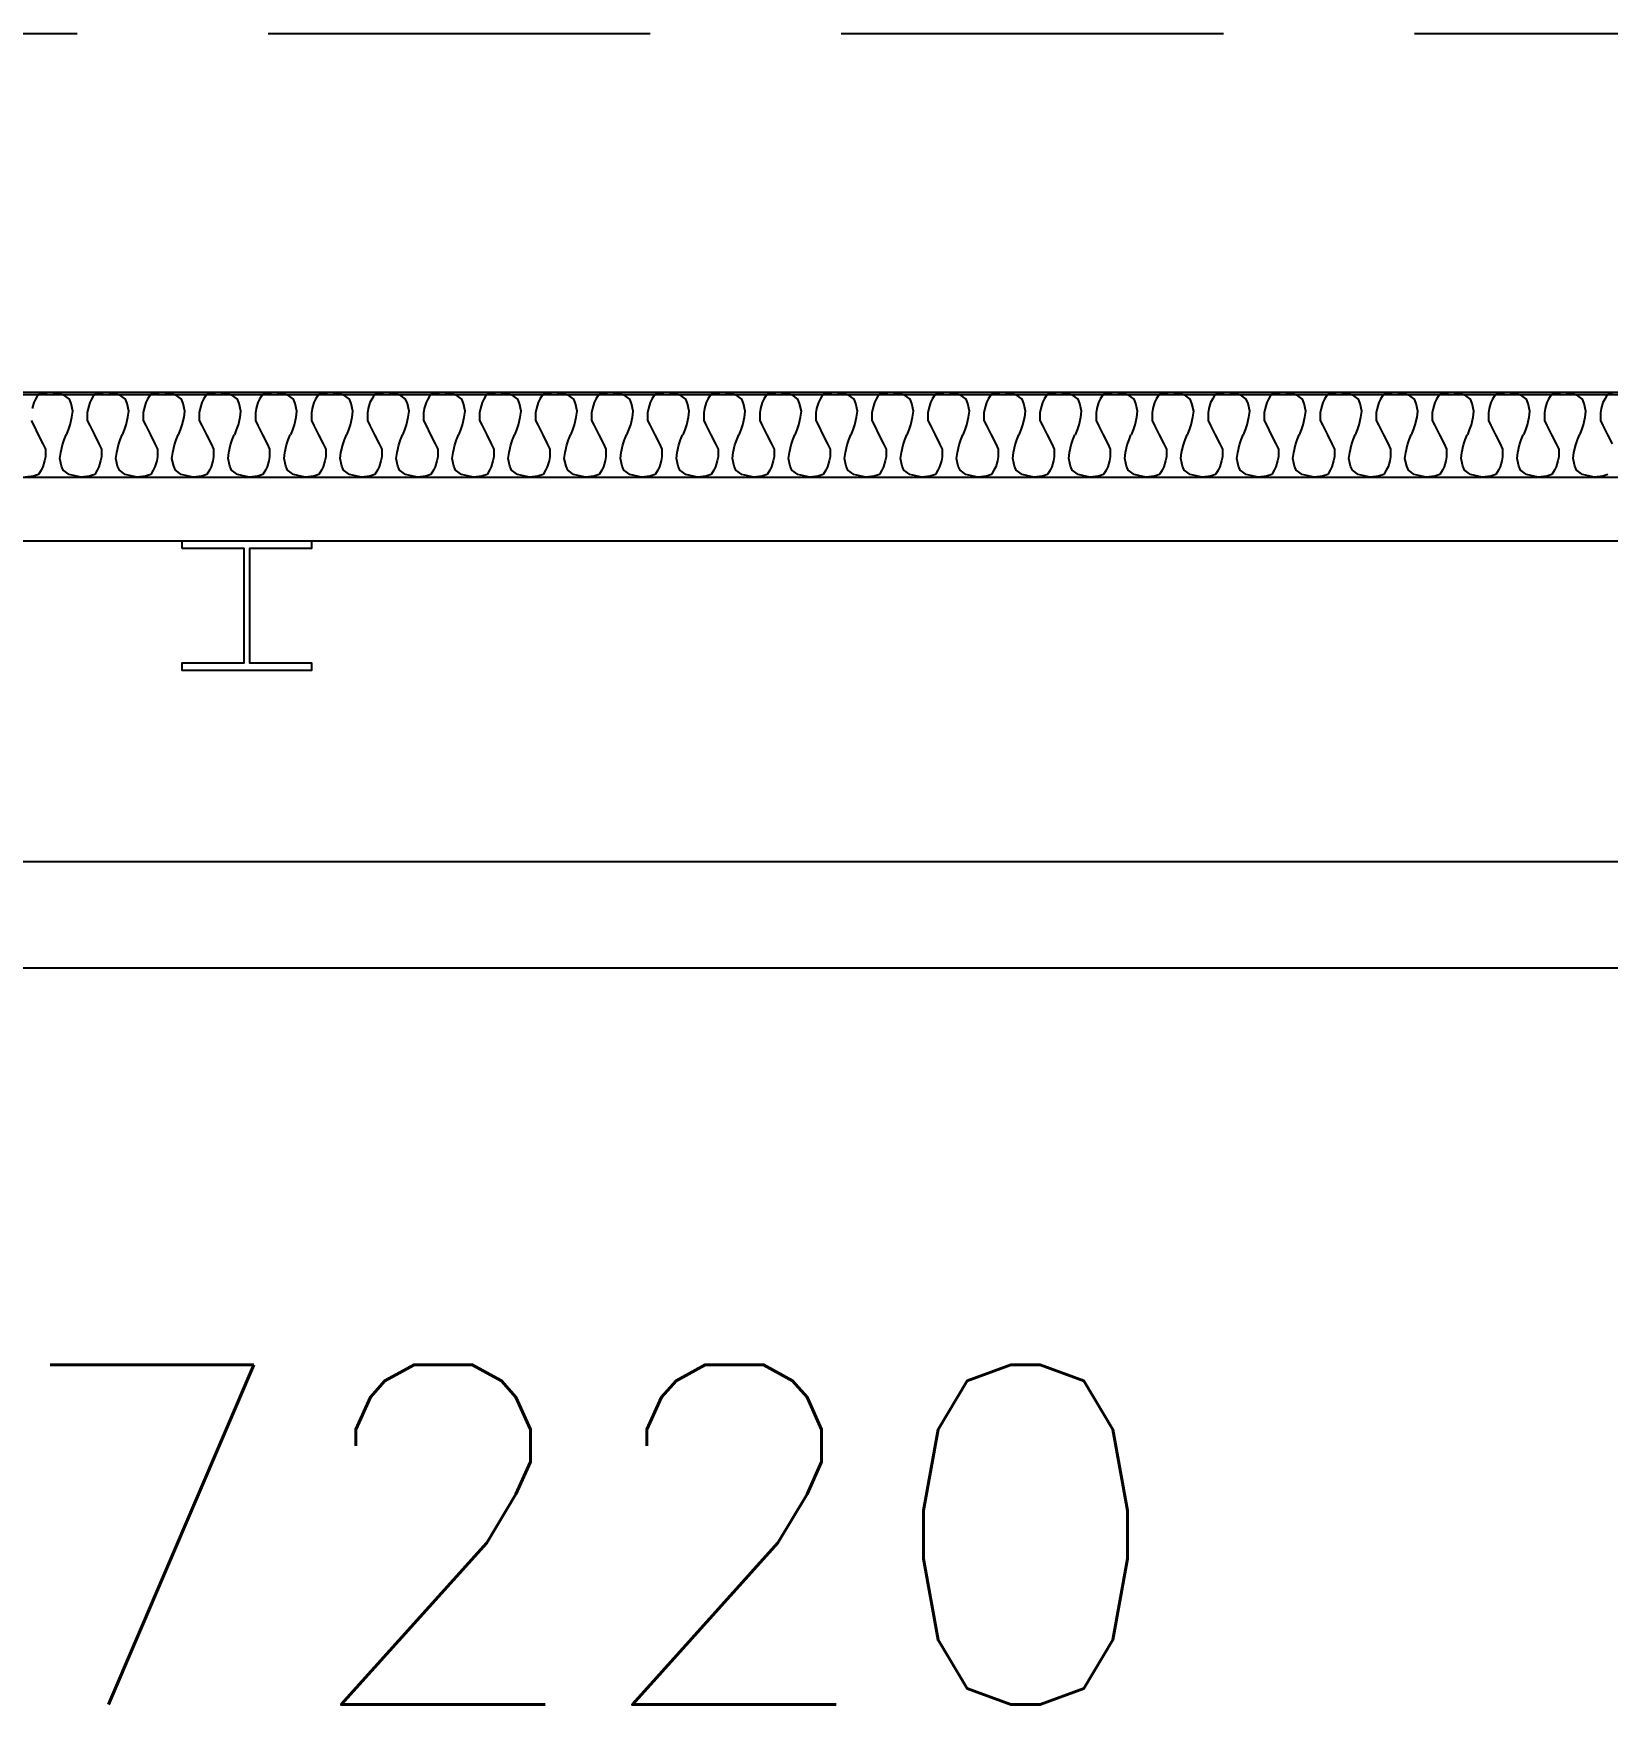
# Model space of a CAD drawing. Header units: millimetres. Extents: x -68474 to 336725, y -113450 to 40976.
# Drawn here: x 115374 to 117228, y -59717 to -57750 of the extents above; entities that cross this region are included whole.
import ezdxf

# ---------------------------------------------------------------- set-up
doc = ezdxf.new("R2010")
doc.units = ezdxf.units.MM
doc.header["$LTSCALE"] = 900
doc.linetypes.add('s5152a$0$DASHED', pattern=[0.75, 0.5, -0.25])
for name, color, linetype in [('s5152a$0$CLADDING', 1, 'Continuous'), ('s5152a$0$ELE', 13, 'Continuous'), ('s5152a$0$INNER', 4, 'Continuous'), ('s5152a$0$MGI-HAT', 7, 'Continuous'), ('s5152a$0$ROOM-NO', 4, 'Continuous'), ('s5152a$0$ST-POST', 5, 'Continuous'), ('s5152a$0$STEP', 15, 'Continuous')]:
    doc.layers.add(name, color=color, linetype=linetype)
doc.styles.add('s5152a$0$STANDARD', font='SIMPLEX')

msp = doc.modelspace()

# ---------------------------------------------------------------- linework, layer by layer
at = {"linetype": 's5152a$0$DASHED'}
msp.add_line((112950.1, -57749.9), (126600.1, -57749.9), dxfattribs=at)
at = {"layer": 's5152a$0$CLADDING'}
for p, q in [((113222.6, -58172.4), (118875.1, -58172.4)), ((113322.6, -58272.4), (118775.1, -58272.4))]:
    msp.add_line(p, q, dxfattribs=at)
at = {"layer": 's5152a$0$ELE'}
msp.add_line((113397.6, -58347.4), (118775.1, -58347.4), dxfattribs=at)
at = {"layer": 's5152a$0$INNER'}
for points in [[(115412.76353, -58222.4), (115415.1, -58216.55883), (115417.1, -58210.55883), (115419.1, -58201.55883), (115420.1, -58194.55883), (115418.1, -58185.55883), (115416.1, -58180.55883), (115409.1, -58175.55883), (115395.1, -58172.55883), (115385.1, -58173.55883), (115379.1, -58175.55883), (115376.1, -58180.55883), (115374.1, -58184.55883), (115372.1, -58191.55883)], [(115478.76353, -58222.4), (115481.1, -58216.55883), (115483.1, -58210.55883), (115485.1, -58201.55883), (115486.1, -58194.55883), (115484.1, -58185.55883), (115482.1, -58180.55883), (115475.1, -58175.55883), (115461.1, -58172.55883), (115451.1, -58173.55883), (115445.1, -58175.55883), (115442.1, -58180.55883), (115440.1, -58184.55883), (115438.1, -58191.55883), (115437.1, -58196.55883), (115437.1, -58201.55883), (115437.1, -58205.55883), (115440.1, -58211.55883), (115445.52059, -58222.4), (115450.94117, -58233.24117), (115453.94117, -58239.24117), (115453.94117, -58243.24117), (115453.94117, -58248.24117), (115452.94117, -58253.24117), (115450.94117, -58260.24117), (115448.94117, -58264.24117), (115445.94117, -58269.24117), (115439.94117, -58271.24117), (115429.94117, -58272.24117), (115415.94117, -58269.24117), (115408.94117, -58264.24117), (115406.94117, -58259.24117), (115404.94117, -58250.24117), (115405.94117, -58243.24117), (115407.94117, -58234.24117), (115409.94117, -58228.24117), (115412.27764, -58222.4)], [(115544.76353, -58222.4), (115547.1, -58216.55883), (115549.1, -58210.55883), (115551.1, -58201.55883), (115552.1, -58194.55883), (115550.1, -58185.55883), (115548.1, -58180.55883), (115541.1, -58175.55883), (115527.1, -58172.55883), (115517.1, -58173.55883), (115511.1, -58175.55883), (115508.1, -58180.55883), (115506.1, -58184.55883), (115504.1, -58191.55883), (115503.1, -58196.55883), (115503.1, -58201.55883), (115503.1, -58205.55883), (115506.1, -58211.55883), (115511.52059, -58222.4), (115516.94117, -58233.24117), (115519.94117, -58239.24117), (115519.94117, -58243.24117), (115519.94117, -58248.24117), (115518.94117, -58253.24117), (115516.94117, -58260.24117), (115514.94117, -58264.24117), (115511.94117, -58269.24117), (115505.94117, -58271.24117), (115495.94117, -58272.24117), (115481.94117, -58269.24117), (115474.94117, -58264.24117), (115472.94117, -58259.24117), (115470.94117, -58250.24117), (115471.94117, -58243.24117), (115473.94117, -58234.24117), (115475.94117, -58228.24117), (115478.27764, -58222.4)], [(115610.76353, -58222.4), (115613.1, -58216.55883), (115615.1, -58210.55883), (115617.1, -58201.55883), (115618.1, -58194.55883), (115616.1, -58185.55883), (115614.1, -58180.55883), (115607.1, -58175.55883), (115593.1, -58172.55883), (115583.1, -58173.55883), (115577.1, -58175.55883), (115574.1, -58180.55883), (115572.1, -58184.55883), (115570.1, -58191.55883), (115569.1, -58196.55883), (115569.1, -58201.55883), (115569.1, -58205.55883), (115572.1, -58211.55883), (115577.52059, -58222.4), (115582.94117, -58233.24117), (115585.94117, -58239.24117), (115585.94117, -58243.24117), (115585.94117, -58248.24117), (115584.94117, -58253.24117), (115582.94117, -58260.24117), (115580.94117, -58264.24117), (115577.94117, -58269.24117), (115571.94117, -58271.24117), (115561.94117, -58272.24117), (115547.94117, -58269.24117), (115540.94117, -58264.24117), (115538.94117, -58259.24117), (115536.94117, -58250.24117), (115537.94117, -58243.24117), (115539.94117, -58234.24117), (115541.94117, -58228.24117), (115544.27764, -58222.4)], [(115676.76353, -58222.4), (115679.1, -58216.55883), (115681.1, -58210.55883), (115683.1, -58201.55883), (115684.1, -58194.55883), (115682.1, -58185.55883), (115680.1, -58180.55883), (115673.1, -58175.55883), (115659.1, -58172.55883), (115649.1, -58173.55883), (115643.1, -58175.55883), (115640.1, -58180.55883), (115638.1, -58184.55883), (115636.1, -58191.55883), (115635.1, -58196.55883), (115635.1, -58201.55883), (115635.1, -58205.55883), (115638.1, -58211.55883), (115643.52059, -58222.4), (115648.94117, -58233.24117), (115651.94117, -58239.24117), (115651.94117, -58243.24117), (115651.94117, -58248.24117), (115650.94117, -58253.24117), (115648.94117, -58260.24117), (115646.94117, -58264.24117), (115643.94117, -58269.24117), (115637.94117, -58271.24117), (115627.94117, -58272.24117), (115613.94117, -58269.24117), (115606.94117, -58264.24117), (115604.94117, -58259.24117), (115602.94117, -58250.24117), (115603.94117, -58243.24117), (115605.94117, -58234.24117), (115607.94117, -58228.24117), (115610.27764, -58222.4)], [(115742.76353, -58222.4), (115745.1, -58216.55883), (115747.1, -58210.55883), (115749.1, -58201.55883), (115750.1, -58194.55883), (115748.1, -58185.55883), (115746.1, -58180.55883), (115739.1, -58175.55883), (115725.1, -58172.55883), (115715.1, -58173.55883), (115709.1, -58175.55883), (115706.1, -58180.55883), (115704.1, -58184.55883), (115702.1, -58191.55883), (115701.1, -58196.55883), (115701.1, -58201.55883), (115701.1, -58205.55883), (115704.1, -58211.55883), (115709.52059, -58222.4), (115714.94117, -58233.24117), (115717.94117, -58239.24117), (115717.94117, -58243.24117), (115717.94117, -58248.24117), (115716.94117, -58253.24117), (115714.94117, -58260.24117), (115712.94117, -58264.24117), (115709.94117, -58269.24117), (115703.94117, -58271.24117), (115693.94117, -58272.24117), (115679.94117, -58269.24117), (115672.94117, -58264.24117), (115670.94117, -58259.24117), (115668.94117, -58250.24117), (115669.94117, -58243.24117), (115671.94117, -58234.24117), (115673.94117, -58228.24117), (115676.27764, -58222.4)], [(115808.76353, -58222.4), (115811.1, -58216.55883), (115813.1, -58210.55883), (115815.1, -58201.55883), (115816.1, -58194.55883), (115814.1, -58185.55883), (115812.1, -58180.55883), (115805.1, -58175.55883), (115791.1, -58172.55883), (115781.1, -58173.55883), (115775.1, -58175.55883), (115772.1, -58180.55883), (115770.1, -58184.55883), (115768.1, -58191.55883), (115767.1, -58196.55883), (115767.1, -58201.55883), (115767.1, -58205.55883), (115770.1, -58211.55883), (115775.52059, -58222.4), (115780.94117, -58233.24117), (115783.94117, -58239.24117), (115783.94117, -58243.24117), (115783.94117, -58248.24117), (115782.94117, -58253.24117), (115780.94117, -58260.24117), (115778.94117, -58264.24117), (115775.94117, -58269.24117), (115769.94117, -58271.24117), (115759.94117, -58272.24117), (115745.94117, -58269.24117), (115738.94117, -58264.24117), (115736.94117, -58259.24117), (115734.94117, -58250.24117), (115735.94117, -58243.24117), (115737.94117, -58234.24117), (115739.94117, -58228.24117), (115742.27764, -58222.4)], [(115874.76353, -58222.4), (115877.1, -58216.55883), (115879.1, -58210.55883), (115881.1, -58201.55883), (115882.1, -58194.55883), (115880.1, -58185.55883), (115878.1, -58180.55883), (115871.1, -58175.55883), (115857.1, -58172.55883), (115847.1, -58173.55883), (115841.1, -58175.55883), (115838.1, -58180.55883), (115836.1, -58184.55883), (115834.1, -58191.55883), (115833.1, -58196.55883), (115833.1, -58201.55883), (115833.1, -58205.55883), (115836.1, -58211.55883), (115841.52059, -58222.4), (115846.94117, -58233.24117), (115849.94117, -58239.24117), (115849.94117, -58243.24117), (115849.94117, -58248.24117), (115848.94117, -58253.24117), (115846.94117, -58260.24117), (115844.94117, -58264.24117), (115841.94117, -58269.24117), (115835.94117, -58271.24117), (115825.94117, -58272.24117), (115811.94117, -58269.24117), (115804.94117, -58264.24117), (115802.94117, -58259.24117), (115800.94117, -58250.24117), (115801.94117, -58243.24117), (115803.94117, -58234.24117), (115805.94117, -58228.24117), (115808.27764, -58222.4)], [(115940.76353, -58222.4), (115943.1, -58216.55883), (115945.1, -58210.55883), (115947.1, -58201.55883), (115948.1, -58194.55883), (115946.1, -58185.55883), (115944.1, -58180.55883), (115937.1, -58175.55883), (115923.1, -58172.55883), (115913.1, -58173.55883), (115907.1, -58175.55883), (115904.1, -58180.55883), (115902.1, -58184.55883), (115900.1, -58191.55883), (115899.1, -58196.55883), (115899.1, -58201.55883), (115899.1, -58205.55883), (115902.1, -58211.55883), (115907.52059, -58222.4), (115912.94117, -58233.24117), (115915.94117, -58239.24117), (115915.94117, -58243.24117), (115915.94117, -58248.24117), (115914.94117, -58253.24117), (115912.94117, -58260.24117), (115910.94117, -58264.24117), (115907.94117, -58269.24117), (115901.94117, -58271.24117), (115891.94117, -58272.24117), (115877.94117, -58269.24117), (115870.94117, -58264.24117), (115868.94117, -58259.24117), (115866.94117, -58250.24117), (115867.94117, -58243.24117), (115869.94117, -58234.24117), (115871.94117, -58228.24117), (115874.27764, -58222.4)], [(116006.76353, -58222.4), (116009.1, -58216.55883), (116011.1, -58210.55883), (116013.1, -58201.55883), (116014.1, -58194.55883), (116012.1, -58185.55883), (116010.1, -58180.55883), (116003.1, -58175.55883), (115989.1, -58172.55883), (115979.1, -58173.55883), (115973.1, -58175.55883), (115970.1, -58180.55883), (115968.1, -58184.55883), (115966.1, -58191.55883), (115965.1, -58196.55883), (115965.1, -58201.55883), (115965.1, -58205.55883), (115968.1, -58211.55883), (115973.52059, -58222.4), (115978.94117, -58233.24117), (115981.94117, -58239.24117), (115981.94117, -58243.24117), (115981.94117, -58248.24117), (115980.94117, -58253.24117), (115978.94117, -58260.24117), (115976.94117, -58264.24117), (115973.94117, -58269.24117), (115967.94117, -58271.24117), (115957.94117, -58272.24117), (115943.94117, -58269.24117), (115936.94117, -58264.24117), (115934.94117, -58259.24117), (115932.94117, -58250.24117), (115933.94117, -58243.24117), (115935.94117, -58234.24117), (115937.94117, -58228.24117), (115940.27764, -58222.4)], [(116072.76353, -58222.4), (116075.1, -58216.55883), (116077.1, -58210.55883), (116079.1, -58201.55883), (116080.1, -58194.55883), (116078.1, -58185.55883), (116076.1, -58180.55883), (116069.1, -58175.55883), (116055.1, -58172.55883), (116045.1, -58173.55883), (116039.1, -58175.55883), (116036.1, -58180.55883), (116034.1, -58184.55883), (116032.1, -58191.55883), (116031.1, -58196.55883), (116031.1, -58201.55883), (116031.1, -58205.55883), (116034.1, -58211.55883), (116039.52059, -58222.4), (116044.94117, -58233.24117), (116047.94117, -58239.24117), (116047.94117, -58243.24117), (116047.94117, -58248.24117), (116046.94117, -58253.24117), (116044.94117, -58260.24117), (116042.94117, -58264.24117), (116039.94117, -58269.24117), (116033.94117, -58271.24117), (116023.94117, -58272.24117), (116009.94117, -58269.24117), (116002.94117, -58264.24117), (116000.94117, -58259.24117), (115998.94117, -58250.24117), (115999.94117, -58243.24117), (116001.94117, -58234.24117), (116003.94117, -58228.24117), (116006.27764, -58222.4)], [(116138.76353, -58222.4), (116141.1, -58216.55883), (116143.1, -58210.55883), (116145.1, -58201.55883), (116146.1, -58194.55883), (116144.1, -58185.55883), (116142.1, -58180.55883), (116135.1, -58175.55883), (116121.1, -58172.55883), (116111.1, -58173.55883), (116105.1, -58175.55883), (116102.1, -58180.55883), (116100.1, -58184.55883), (116098.1, -58191.55883), (116097.1, -58196.55883), (116097.1, -58201.55883), (116097.1, -58205.55883), (116100.1, -58211.55883), (116105.52059, -58222.4), (116110.94117, -58233.24117), (116113.94117, -58239.24117), (116113.94117, -58243.24117), (116113.94117, -58248.24117), (116112.94117, -58253.24117), (116110.94117, -58260.24117), (116108.94117, -58264.24117), (116105.94117, -58269.24117), (116099.94117, -58271.24117), (116089.94117, -58272.24117), (116075.94117, -58269.24117), (116068.94117, -58264.24117), (116066.94117, -58259.24117), (116064.94117, -58250.24117), (116065.94117, -58243.24117), (116067.94117, -58234.24117), (116069.94117, -58228.24117), (116072.27764, -58222.4)], [(116204.76353, -58222.4), (116207.1, -58216.55883), (116209.1, -58210.55883), (116211.1, -58201.55883), (116212.1, -58194.55883), (116210.1, -58185.55883), (116208.1, -58180.55883), (116201.1, -58175.55883), (116187.1, -58172.55883), (116177.1, -58173.55883), (116171.1, -58175.55883), (116168.1, -58180.55883), (116166.1, -58184.55883), (116164.1, -58191.55883), (116163.1, -58196.55883), (116163.1, -58201.55883), (116163.1, -58205.55883), (116166.1, -58211.55883), (116171.52059, -58222.4), (116176.94117, -58233.24117), (116179.94117, -58239.24117), (116179.94117, -58243.24117), (116179.94117, -58248.24117), (116178.94117, -58253.24117), (116176.94117, -58260.24117), (116174.94117, -58264.24117), (116171.94117, -58269.24117), (116165.94117, -58271.24117), (116155.94117, -58272.24117), (116141.94117, -58269.24117), (116134.94117, -58264.24117), (116132.94117, -58259.24117), (116130.94117, -58250.24117), (116131.94117, -58243.24117), (116133.94117, -58234.24117), (116135.94117, -58228.24117), (116138.27764, -58222.4)], [(116270.76353, -58222.4), (116273.1, -58216.55883), (116275.1, -58210.55883), (116277.1, -58201.55883), (116278.1, -58194.55883), (116276.1, -58185.55883), (116274.1, -58180.55883), (116267.1, -58175.55883), (116253.1, -58172.55883), (116243.1, -58173.55883), (116237.1, -58175.55883), (116234.1, -58180.55883), (116232.1, -58184.55883), (116230.1, -58191.55883), (116229.1, -58196.55883), (116229.1, -58201.55883), (116229.1, -58205.55883), (116232.1, -58211.55883), (116237.52059, -58222.4), (116242.94117, -58233.24117), (116245.94117, -58239.24117), (116245.94117, -58243.24117), (116245.94117, -58248.24117), (116244.94117, -58253.24117), (116242.94117, -58260.24117), (116240.94117, -58264.24117), (116237.94117, -58269.24117), (116231.94117, -58271.24117), (116221.94117, -58272.24117), (116207.94117, -58269.24117), (116200.94117, -58264.24117), (116198.94117, -58259.24117), (116196.94117, -58250.24117), (116197.94117, -58243.24117), (116199.94117, -58234.24117), (116201.94117, -58228.24117), (116204.27764, -58222.4)], [(116336.76353, -58222.4), (116339.1, -58216.55883), (116341.1, -58210.55883), (116343.1, -58201.55883), (116344.1, -58194.55883), (116342.1, -58185.55883), (116340.1, -58180.55883), (116333.1, -58175.55883), (116319.1, -58172.55883), (116309.1, -58173.55883), (116303.1, -58175.55883), (116300.1, -58180.55883), (116298.1, -58184.55883), (116296.1, -58191.55883), (116295.1, -58196.55883), (116295.1, -58201.55883), (116295.1, -58205.55883), (116298.1, -58211.55883), (116303.52059, -58222.4), (116308.94117, -58233.24117), (116311.94117, -58239.24117), (116311.94117, -58243.24117), (116311.94117, -58248.24117), (116310.94117, -58253.24117), (116308.94117, -58260.24117), (116306.94117, -58264.24117), (116303.94117, -58269.24117), (116297.94117, -58271.24117), (116287.94117, -58272.24117), (116273.94117, -58269.24117), (116266.94117, -58264.24117), (116264.94117, -58259.24117), (116262.94117, -58250.24117), (116263.94117, -58243.24117), (116265.94117, -58234.24117), (116267.94117, -58228.24117), (116270.27764, -58222.4)], [(116402.76353, -58222.4), (116405.1, -58216.55883), (116407.1, -58210.55883), (116409.1, -58201.55883), (116410.1, -58194.55883), (116408.1, -58185.55883), (116406.1, -58180.55883), (116399.1, -58175.55883), (116385.1, -58172.55883), (116375.1, -58173.55883), (116369.1, -58175.55883), (116366.1, -58180.55883), (116364.1, -58184.55883), (116362.1, -58191.55883), (116361.1, -58196.55883), (116361.1, -58201.55883), (116361.1, -58205.55883), (116364.1, -58211.55883), (116369.52059, -58222.4), (116374.94117, -58233.24117), (116377.94117, -58239.24117), (116377.94117, -58243.24117), (116377.94117, -58248.24117), (116376.94117, -58253.24117), (116374.94117, -58260.24117), (116372.94117, -58264.24117), (116369.94117, -58269.24117), (116363.94117, -58271.24117), (116353.94117, -58272.24117), (116339.94117, -58269.24117), (116332.94117, -58264.24117), (116330.94117, -58259.24117), (116328.94117, -58250.24117), (116329.94117, -58243.24117), (116331.94117, -58234.24117), (116333.94117, -58228.24117), (116336.27764, -58222.4)], [(116468.76353, -58222.4), (116471.1, -58216.55883), (116473.1, -58210.55883), (116475.1, -58201.55883), (116476.1, -58194.55883), (116474.1, -58185.55883), (116472.1, -58180.55883), (116465.1, -58175.55883), (116451.1, -58172.55883), (116441.1, -58173.55883), (116435.1, -58175.55883), (116432.1, -58180.55883), (116430.1, -58184.55883), (116428.1, -58191.55883), (116427.1, -58196.55883), (116427.1, -58201.55883), (116427.1, -58205.55883), (116430.1, -58211.55883), (116435.52059, -58222.4), (116440.94117, -58233.24117), (116443.94117, -58239.24117), (116443.94117, -58243.24117), (116443.94117, -58248.24117), (116442.94117, -58253.24117), (116440.94117, -58260.24117), (116438.94117, -58264.24117), (116435.94117, -58269.24117), (116429.94117, -58271.24117), (116419.94117, -58272.24117), (116405.94117, -58269.24117), (116398.94117, -58264.24117), (116396.94117, -58259.24117), (116394.94117, -58250.24117), (116395.94117, -58243.24117), (116397.94117, -58234.24117), (116399.94117, -58228.24117), (116402.27764, -58222.4)], [(116534.76353, -58222.4), (116537.1, -58216.55883), (116539.1, -58210.55883), (116541.1, -58201.55883), (116542.1, -58194.55883), (116540.1, -58185.55883), (116538.1, -58180.55883), (116531.1, -58175.55883), (116517.1, -58172.55883), (116507.1, -58173.55883), (116501.1, -58175.55883), (116498.1, -58180.55883), (116496.1, -58184.55883), (116494.1, -58191.55883), (116493.1, -58196.55883), (116493.1, -58201.55883), (116493.1, -58205.55883), (116496.1, -58211.55883), (116501.52059, -58222.4), (116506.94117, -58233.24117), (116509.94117, -58239.24117), (116509.94117, -58243.24117), (116509.94117, -58248.24117), (116508.94117, -58253.24117), (116506.94117, -58260.24117), (116504.94117, -58264.24117), (116501.94117, -58269.24117), (116495.94117, -58271.24117), (116485.94117, -58272.24117), (116471.94117, -58269.24117), (116464.94117, -58264.24117), (116462.94117, -58259.24117), (116460.94117, -58250.24117), (116461.94117, -58243.24117), (116463.94117, -58234.24117), (116465.94117, -58228.24117), (116468.27764, -58222.4)], [(116600.76353, -58222.4), (116603.1, -58216.55883), (116605.1, -58210.55883), (116607.1, -58201.55883), (116608.1, -58194.55883), (116606.1, -58185.55883), (116604.1, -58180.55883), (116597.1, -58175.55883), (116583.1, -58172.55883), (116573.1, -58173.55883), (116567.1, -58175.55883), (116564.1, -58180.55883), (116562.1, -58184.55883), (116560.1, -58191.55883), (116559.1, -58196.55883), (116559.1, -58201.55883), (116559.1, -58205.55883), (116562.1, -58211.55883), (116567.52059, -58222.4), (116572.94117, -58233.24117), (116575.94117, -58239.24117), (116575.94117, -58243.24117), (116575.94117, -58248.24117), (116574.94117, -58253.24117), (116572.94117, -58260.24117), (116570.94117, -58264.24117), (116567.94117, -58269.24117), (116561.94117, -58271.24117), (116551.94117, -58272.24117), (116537.94117, -58269.24117), (116530.94117, -58264.24117), (116528.94117, -58259.24117), (116526.94117, -58250.24117), (116527.94117, -58243.24117), (116529.94117, -58234.24117), (116531.94117, -58228.24117), (116534.27764, -58222.4)], [(116666.76353, -58222.4), (116669.1, -58216.55883), (116671.1, -58210.55883), (116673.1, -58201.55883), (116674.1, -58194.55883), (116672.1, -58185.55883), (116670.1, -58180.55883), (116663.1, -58175.55883), (116649.1, -58172.55883), (116639.1, -58173.55883), (116633.1, -58175.55883), (116630.1, -58180.55883), (116628.1, -58184.55883), (116626.1, -58191.55883), (116625.1, -58196.55883), (116625.1, -58201.55883), (116625.1, -58205.55883), (116628.1, -58211.55883), (116633.52059, -58222.4), (116638.94117, -58233.24117), (116641.94117, -58239.24117), (116641.94117, -58243.24117), (116641.94117, -58248.24117), (116640.94117, -58253.24117), (116638.94117, -58260.24117), (116636.94117, -58264.24117), (116633.94117, -58269.24117), (116627.94117, -58271.24117), (116617.94117, -58272.24117), (116603.94117, -58269.24117), (116596.94117, -58264.24117), (116594.94117, -58259.24117), (116592.94117, -58250.24117), (116593.94117, -58243.24117), (116595.94117, -58234.24117), (116597.94117, -58228.24117), (116600.27764, -58222.4)], [(116732.76353, -58222.4), (116735.1, -58216.55883), (116737.1, -58210.55883), (116739.1, -58201.55883), (116740.1, -58194.55883), (116738.1, -58185.55883), (116736.1, -58180.55883), (116729.1, -58175.55883), (116715.1, -58172.55883), (116705.1, -58173.55883), (116699.1, -58175.55883), (116696.1, -58180.55883), (116694.1, -58184.55883), (116692.1, -58191.55883), (116691.1, -58196.55883), (116691.1, -58201.55883), (116691.1, -58205.55883), (116694.1, -58211.55883), (116699.52059, -58222.4), (116704.94117, -58233.24117), (116707.94117, -58239.24117), (116707.94117, -58243.24117), (116707.94117, -58248.24117), (116706.94117, -58253.24117), (116704.94117, -58260.24117), (116702.94117, -58264.24117), (116699.94117, -58269.24117), (116693.94117, -58271.24117), (116683.94117, -58272.24117), (116669.94117, -58269.24117), (116662.94117, -58264.24117), (116660.94117, -58259.24117), (116658.94117, -58250.24117), (116659.94117, -58243.24117), (116661.94117, -58234.24117), (116663.94117, -58228.24117), (116666.27764, -58222.4)], [(116798.76353, -58222.4), (116801.1, -58216.55883), (116803.1, -58210.55883), (116805.1, -58201.55883), (116806.1, -58194.55883), (116804.1, -58185.55883), (116802.1, -58180.55883), (116795.1, -58175.55883), (116781.1, -58172.55883), (116771.1, -58173.55883), (116765.1, -58175.55883), (116762.1, -58180.55883), (116760.1, -58184.55883), (116758.1, -58191.55883), (116757.1, -58196.55883), (116757.1, -58201.55883), (116757.1, -58205.55883), (116760.1, -58211.55883), (116765.52059, -58222.4), (116770.94117, -58233.24117), (116773.94117, -58239.24117), (116773.94117, -58243.24117), (116773.94117, -58248.24117), (116772.94117, -58253.24117), (116770.94117, -58260.24117), (116768.94117, -58264.24117), (116765.94117, -58269.24117), (116759.94117, -58271.24117), (116749.94117, -58272.24117), (116735.94117, -58269.24117), (116728.94117, -58264.24117), (116726.94117, -58259.24117), (116724.94117, -58250.24117), (116725.94117, -58243.24117), (116727.94117, -58234.24117), (116729.94117, -58228.24117), (116732.27764, -58222.4)], [(116864.76353, -58222.4), (116867.1, -58216.55883), (116869.1, -58210.55883), (116871.1, -58201.55883), (116872.1, -58194.55883), (116870.1, -58185.55883), (116868.1, -58180.55883), (116861.1, -58175.55883), (116847.1, -58172.55883), (116837.1, -58173.55883), (116831.1, -58175.55883), (116828.1, -58180.55883), (116826.1, -58184.55883), (116824.1, -58191.55883), (116823.1, -58196.55883), (116823.1, -58201.55883), (116823.1, -58205.55883), (116826.1, -58211.55883), (116831.52059, -58222.4), (116836.94117, -58233.24117), (116839.94117, -58239.24117), (116839.94117, -58243.24117), (116839.94117, -58248.24117), (116838.94117, -58253.24117), (116836.94117, -58260.24117), (116834.94117, -58264.24117), (116831.94117, -58269.24117), (116825.94117, -58271.24117), (116815.94117, -58272.24117), (116801.94117, -58269.24117), (116794.94117, -58264.24117), (116792.94117, -58259.24117), (116790.94117, -58250.24117), (116791.94117, -58243.24117), (116793.94117, -58234.24117), (116795.94117, -58228.24117), (116798.27764, -58222.4)], [(116930.76353, -58222.4), (116933.1, -58216.55883), (116935.1, -58210.55883), (116937.1, -58201.55883), (116938.1, -58194.55883), (116936.1, -58185.55883), (116934.1, -58180.55883), (116927.1, -58175.55883), (116913.1, -58172.55883), (116903.1, -58173.55883), (116897.1, -58175.55883), (116894.1, -58180.55883), (116892.1, -58184.55883), (116890.1, -58191.55883), (116889.1, -58196.55883), (116889.1, -58201.55883), (116889.1, -58205.55883), (116892.1, -58211.55883), (116897.52059, -58222.4), (116902.94117, -58233.24117), (116905.94117, -58239.24117), (116905.94117, -58243.24117), (116905.94117, -58248.24117), (116904.94117, -58253.24117), (116902.94117, -58260.24117), (116900.94117, -58264.24117), (116897.94117, -58269.24117), (116891.94117, -58271.24117), (116881.94117, -58272.24117), (116867.94117, -58269.24117), (116860.94117, -58264.24117), (116858.94117, -58259.24117), (116856.94117, -58250.24117), (116857.94117, -58243.24117), (116859.94117, -58234.24117), (116861.94117, -58228.24117), (116864.27764, -58222.4)], [(116996.76353, -58222.4), (116999.1, -58216.55883), (117001.1, -58210.55883), (117003.1, -58201.55883), (117004.1, -58194.55883), (117002.1, -58185.55883), (117000.1, -58180.55883), (116993.1, -58175.55883), (116979.1, -58172.55883), (116969.1, -58173.55883), (116963.1, -58175.55883), (116960.1, -58180.55883), (116958.1, -58184.55883), (116956.1, -58191.55883), (116955.1, -58196.55883), (116955.1, -58201.55883), (116955.1, -58205.55883), (116958.1, -58211.55883), (116963.52059, -58222.4), (116968.94117, -58233.24117), (116971.94117, -58239.24117), (116971.94117, -58243.24117), (116971.94117, -58248.24117), (116970.94117, -58253.24117), (116968.94117, -58260.24117), (116966.94117, -58264.24117), (116963.94117, -58269.24117), (116957.94117, -58271.24117), (116947.94117, -58272.24117), (116933.94117, -58269.24117), (116926.94117, -58264.24117), (116924.94117, -58259.24117), (116922.94117, -58250.24117), (116923.94117, -58243.24117), (116925.94117, -58234.24117), (116927.94117, -58228.24117), (116930.27764, -58222.4)], [(117062.76353, -58222.4), (117065.1, -58216.55883), (117067.1, -58210.55883), (117069.1, -58201.55883), (117070.1, -58194.55883), (117068.1, -58185.55883), (117066.1, -58180.55883), (117059.1, -58175.55883), (117045.1, -58172.55883), (117035.1, -58173.55883), (117029.1, -58175.55883), (117026.1, -58180.55883), (117024.1, -58184.55883), (117022.1, -58191.55883), (117021.1, -58196.55883), (117021.1, -58201.55883), (117021.1, -58205.55883), (117024.1, -58211.55883), (117029.52059, -58222.4), (117034.94117, -58233.24117), (117037.94117, -58239.24117), (117037.94117, -58243.24117), (117037.94117, -58248.24117), (117036.94117, -58253.24117), (117034.94117, -58260.24117), (117032.94117, -58264.24117), (117029.94117, -58269.24117), (117023.94117, -58271.24117), (117013.94117, -58272.24117), (116999.94117, -58269.24117), (116992.94117, -58264.24117), (116990.94117, -58259.24117), (116988.94117, -58250.24117), (116989.94117, -58243.24117), (116991.94117, -58234.24117), (116993.94117, -58228.24117), (116996.27764, -58222.4)], [(117128.76353, -58222.4), (117131.1, -58216.55883), (117133.1, -58210.55883), (117135.1, -58201.55883), (117136.1, -58194.55883), (117134.1, -58185.55883), (117132.1, -58180.55883), (117125.1, -58175.55883), (117111.1, -58172.55883), (117101.1, -58173.55883), (117095.1, -58175.55883), (117092.1, -58180.55883), (117090.1, -58184.55883), (117088.1, -58191.55883), (117087.1, -58196.55883), (117087.1, -58201.55883), (117087.1, -58205.55883), (117090.1, -58211.55883), (117095.52059, -58222.4), (117100.94117, -58233.24117), (117103.94117, -58239.24117), (117103.94117, -58243.24117), (117103.94117, -58248.24117), (117102.94117, -58253.24117), (117100.94117, -58260.24117), (117098.94117, -58264.24117), (117095.94117, -58269.24117), (117089.94117, -58271.24117), (117079.94117, -58272.24117), (117065.94117, -58269.24117), (117058.94117, -58264.24117), (117056.94117, -58259.24117), (117054.94117, -58250.24117), (117055.94117, -58243.24117), (117057.94117, -58234.24117), (117059.94117, -58228.24117), (117062.27764, -58222.4)], [(117194.76353, -58222.4), (117197.1, -58216.55883), (117199.1, -58210.55883), (117201.1, -58201.55883), (117202.1, -58194.55883), (117200.1, -58185.55883), (117198.1, -58180.55883), (117191.1, -58175.55883), (117177.1, -58172.55883), (117167.1, -58173.55883), (117161.1, -58175.55883), (117158.1, -58180.55883), (117156.1, -58184.55883), (117154.1, -58191.55883), (117153.1, -58196.55883), (117153.1, -58201.55883), (117153.1, -58205.55883), (117156.1, -58211.55883), (117161.52059, -58222.4), (117166.94117, -58233.24117), (117169.94117, -58239.24117), (117169.94117, -58243.24117), (117169.94117, -58248.24117), (117168.94117, -58253.24117), (117166.94117, -58260.24117), (117164.94117, -58264.24117), (117161.94117, -58269.24117), (117155.94117, -58271.24117), (117145.94117, -58272.24117), (117131.94117, -58269.24117), (117124.94117, -58264.24117), (117122.94117, -58259.24117), (117120.94117, -58250.24117), (117121.94117, -58243.24117), (117123.94117, -58234.24117), (117125.94117, -58228.24117), (117128.27764, -58222.4)], [(117233.1, -58173.55883), (117227.1, -58175.55883), (117224.1, -58180.55883), (117222.1, -58184.55883), (117220.1, -58191.55883), (117219.1, -58196.55883), (117219.1, -58201.55883), (117219.1, -58205.55883), (117222.1, -58211.55883), (117227.52059, -58222.4), (117232.94117, -58233.24117)], [(115371.1, -58205.55883), (115374.1, -58211.55883), (115379.52059, -58222.4), (115384.94117, -58233.24117), (115387.94117, -58239.24117), (115387.94117, -58243.24117), (115387.94117, -58248.24117), (115386.94117, -58253.24117), (115384.94117, -58260.24117), (115382.94117, -58264.24117), (115379.94117, -58269.24117), (115373.94117, -58271.24117), (115363.94117, -58272.24117)], [(117227.94117, -58269.24117), (117221.94117, -58271.24117), (117211.94117, -58272.24117), (117197.94117, -58269.24117), (117190.94117, -58264.24117), (117188.94117, -58259.24117), (117186.94117, -58250.24117), (117187.94117, -58243.24117), (117189.94117, -58234.24117), (117191.94117, -58228.24117), (117194.27764, -58222.4)]]:
    msp.add_lwpolyline(points, dxfattribs=at)
at = {"layer": 's5152a$0$MGI-HAT', "color": 1}
for p, q in [((113835.54762, -58724.9), (119035.54762, -58724.9)), ((113960.54762, -58849.9), (118910.54762, -58849.9))]:
    msp.add_line(p, q, dxfattribs=at)
at = {"layer": 's5152a$0$ST-POST'}
msp.add_lwpolyline([(115548.85, -58356.41478), (115548.85, -58347.4), (115701.35, -58347.4), (115701.35, -58356.41478), (115628.10493, -58356.41478), (115628.10493, -58490.88522), (115701.35, -58490.88522), (115701.35, -58499.9), (115548.85, -58499.9), (115548.85, -58490.88522), (115622.09507, -58490.88522), (115622.09507, -58356.41478)], close=True, dxfattribs=at)
at = {"layer": 's5152a$0$STEP'}
for p, q in [((113225.1, -58174.9), (118875.1, -58174.9)), ((113775.1, -58724.9), (125775.1, -58724.9))]:
    msp.add_line(p, q, dxfattribs=at)

# ---------------------------------------------------------------- texts
at = {"layer": 's5152a$0$ROOM-NO', "style": 's5152a$0$STANDARD'}
msp.add_text('7220', height=400, dxfattribs=at).set_placement((115341.99194, -59717.32272))

doc.saveas('drawing.dxf')
